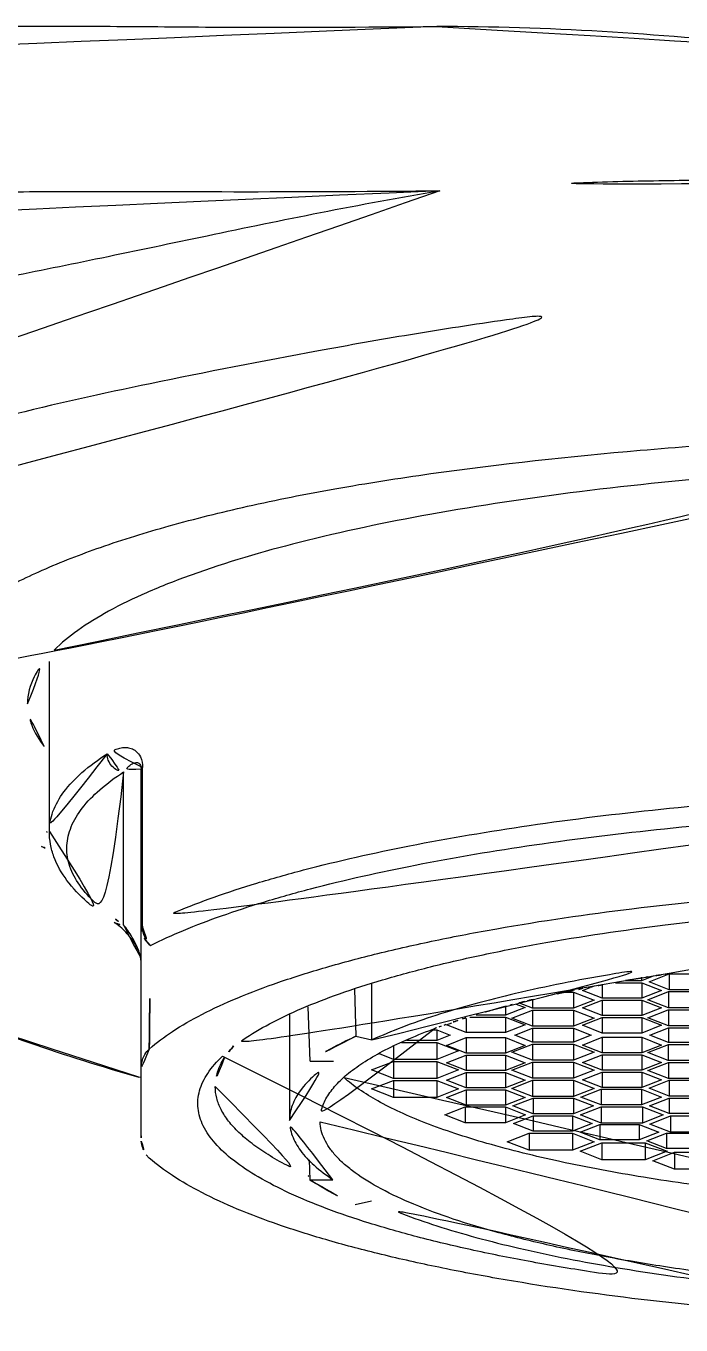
# Model space of a CAD drawing. Extents: x 16296660632 to 16296672714, y -37409619871 to -37409617455.
# Drawn here: x 16296672296.9 to 16296672304.4, y -37409617778.88 to -37409617764 of the extents above; entities that cross this region are included whole.
import ezdxf

# ---------------------------------------------------------------- set-up
doc = ezdxf.new("R2010")
doc.units = 0
doc.header["$LTSCALE"] = 10
doc.header["$MEASUREMENT"] = 0
doc.layers.get('0').update_dxf_attribs({"linetype": 'CONTINUOUS'})
doc.layers.add('02___PRT_ALL_AXES', color=7, linetype='CONTINUOUS')

msp = doc.modelspace()

# ---------------------------------------------------------------- linework, layer by layer
at = {"color": 7, "linetype": 'Continuous'}
for p, q in [((16296672298.237659, -37409617774.308678), (16296672298.237659, -37409617772.490433)), ((16296672298.019871, -37409617774.291199), (16296672298.019871, -37409617772.541618)), ((16296672298.21987, -37409617776.710197), (16296672298.21987, -37409617772.509102)), ((16296672298.237659, -37409617774.308678), (16296672298.238041, -37409617774.317223)), ((16296672304.08485, -37409617774.880898), (16296672303.95088, -37409617774.933327)), ((16296672304.037491, -37409617774.944633), (16296672304.268431, -37409617774.85424)), ((16296672304.268431, -37409617774.85424), (16296672304.73031, -37409617774.85424)), ((16296672304.26852, -37409617774.8545), (16296672304.268431, -37409617775.035004)), ((16296672300.663811, -37409617775.028954), (16296672300.67779, -37409617775.568207)), ((16296672300.864349, -37409617775.610458), (16296672300.864349, -37409617774.968422)), ((16296672303.275551, -37409617775.044022), (16296672303.36314, -37409617775.009743)), ((16296672303.50131, -37409617774.983856), (16296672303.50131, -37409617775.132378)), ((16296672303.651739, -37409617774.955673), (16296672303.952841, -37409617774.955673)), ((16296672303.95088, -37409617774.933327), (16296672303.770981, -37409617774.933327)), ((16296672303.950899, -37409617774.900146), (16296672303.95088, -37409617774.933327)), ((16296672303.952841, -37409617774.955673), (16296672303.952841, -37409617775.132378)), ((16296672303.952841, -37409617774.955673), (16296672304.1786, -37409617775.044022)), ((16296672304.268431, -37409617775.035004), (16296672304.037491, -37409617774.944633)), ((16296672302.70117, -37409617775.154022), (16296672302.70117, -37409617775.246223)), ((16296672303.08745, -37409617775.061401), (16296672303.17341, -37409617775.061401)), ((16296672303.17341, -37409617775.061401), (16296672303.17341, -37409617775.246223)), ((16296672303.17341, -37409617775.061401), (16296672303.409531, -37409617775.153809)), ((16296672303.409531, -37409617775.153809), (16296672303.17341, -37409617775.246223)), ((16296672303.50131, -37409617775.132378), (16296672303.275551, -37409617775.044022)), ((16296672303.275551, -37409617775.243317), (16296672303.50131, -37409617775.154968)), ((16296672303.952841, -37409617775.132378), (16296672303.50131, -37409617775.132378)), ((16296672303.50131, -37409617775.154968), (16296672303.952841, -37409617775.154968)), ((16296672303.50131, -37409617775.154968), (16296672303.50131, -37409617775.33168)), ((16296672304.1786, -37409617775.044022), (16296672303.952841, -37409617775.132378)), ((16296672303.952841, -37409617775.154968), (16296672303.952841, -37409617775.33168)), ((16296672303.952841, -37409617775.154968), (16296672304.1786, -37409617775.243317)), ((16296672304.023899, -37409617775.149757), (16296672304.260019, -37409617775.057343)), ((16296672304.260019, -37409617775.242157), (16296672304.023899, -37409617775.149757)), ((16296672304.260019, -37409617775.057343), (16296672304.73226, -37409617775.057343)), ((16296672304.260019, -37409617775.057343), (16296672304.260019, -37409617775.242157)), ((16296672304.73031, -37409617775.035004), (16296672304.268431, -37409617775.035004)), ((16296672299.91987, -37409617775.319733), (16296672299.91987, -37409617776.53273)), ((16296672300.158119, -37409617775.851799), (16296672300.135189, -37409617775.230614)), ((16296672302.39399, -37409617775.327629), (16296672302.05629, -37409617775.327629)), ((16296672302.39399, -37409617775.228119), (16296672302.39399, -37409617775.327629)), ((16296672302.619749, -37409617775.239273), (16296672302.39399, -37409617775.327629)), ((16296672302.465059, -37409617775.361221), (16296672302.70117, -37409617775.268806)), ((16296672302.516029, -37409617775.198677), (16296672302.619749, -37409617775.239273)), ((16296672302.70117, -37409617775.246223), (16296672302.555429, -37409617775.189178)), ((16296672303.17341, -37409617775.246223), (16296672302.70117, -37409617775.246223)), ((16296672302.70117, -37409617775.268806), (16296672303.17341, -37409617775.268806)), ((16296672302.70117, -37409617775.268806), (16296672302.70117, -37409617775.453629)), ((16296672303.17341, -37409617775.268806), (16296672303.17341, -37409617775.453629)), ((16296672303.17341, -37409617775.268806), (16296672303.409531, -37409617775.361221)), ((16296672303.50131, -37409617775.33168), (16296672303.275551, -37409617775.243317)), ((16296672303.952841, -37409617775.33168), (16296672303.50131, -37409617775.33168)), ((16296672304.1786, -37409617775.243317), (16296672303.952841, -37409617775.33168)), ((16296672304.02257, -37409617775.356644), (16296672304.25736, -37409617775.264763)), ((16296672304.25736, -37409617775.264763), (16296672304.729601, -37409617775.264763)), ((16296672304.73226, -37409617775.242157), (16296672304.260019, -37409617775.242157)), ((16296672304.260019, -37409617775.264763), (16296672304.260019, -37409617775.44957)), ((16296672301.716709, -37409617775.438583), (16296672301.78059, -37409617775.413567)), ((16296672301.942471, -37409617775.526932), (16296672301.716709, -37409617775.438583)), ((16296672301.942471, -37409617775.363113), (16296672301.942471, -37409617775.526932)), ((16296672301.98381, -37409617775.35022), (16296672302.39399, -37409617775.35022)), ((16296672302.39399, -37409617775.35022), (16296672302.39399, -37409617775.526932)), ((16296672302.39399, -37409617775.35022), (16296672302.619749, -37409617775.438583)), ((16296672302.619749, -37409617775.438583), (16296672302.39399, -37409617775.526932)), ((16296672302.70117, -37409617775.453629), (16296672302.465059, -37409617775.361221)), ((16296672302.49865, -37409617775.555481), (16296672302.70117, -37409617775.476219)), ((16296672303.17341, -37409617775.453629), (16296672302.70117, -37409617775.453629)), ((16296672302.70117, -37409617775.476219), (16296672303.17341, -37409617775.476219)), ((16296672302.70117, -37409617775.476219), (16296672302.70117, -37409617775.63475)), ((16296672303.409531, -37409617775.361221), (16296672303.17341, -37409617775.453629)), ((16296672303.17341, -37409617775.476219), (16296672303.17341, -37409617775.63475)), ((16296672303.17341, -37409617775.476219), (16296672303.37594, -37409617775.555481)), ((16296672303.275551, -37409617775.442627), (16296672303.50131, -37409617775.354279)), ((16296672303.50131, -37409617775.530983), (16296672303.275551, -37409617775.442627)), ((16296672303.50131, -37409617775.354279), (16296672303.952841, -37409617775.354279)), ((16296672303.50131, -37409617775.354279), (16296672303.50131, -37409617775.530983)), ((16296672303.952841, -37409617775.354279), (16296672303.952841, -37409617775.530983)), ((16296672303.952841, -37409617775.354279), (16296672304.1786, -37409617775.442627)), ((16296672304.1786, -37409617775.442627), (16296672303.952841, -37409617775.530983)), ((16296672304.260019, -37409617775.44957), (16296672304.02257, -37409617775.356644)), ((16296672304.047131, -37409617775.555481), (16296672304.260019, -37409617775.472168)), ((16296672304.73226, -37409617775.44957), (16296672304.260019, -37409617775.44957)), ((16296672304.260019, -37409617775.472168), (16296672304.73226, -37409617775.472168)), ((16296672304.260019, -37409617775.472168), (16296672304.260019, -37409617775.638802)), ((16296672300.67779, -37409617775.568207), (16296672300.864349, -37409617775.610458)), ((16296672301.606979, -37409617775.615837), (16296672301.259159, -37409617775.615837)), ((16296672301.55217, -37409617775.495117), (16296672301.606979, -37409617775.495117)), ((16296672301.606979, -37409617775.495117), (16296672301.606979, -37409617775.615837)), ((16296672301.606979, -37409617775.495117), (16296672301.761209, -37409617775.555481)), ((16296672301.761209, -37409617775.555481), (16296672301.606979, -37409617775.615837)), ((16296672301.716709, -37409617775.672394), (16296672301.942471, -37409617775.584038)), ((16296672302.39399, -37409617775.526932), (16296672301.942471, -37409617775.526932)), ((16296672301.942471, -37409617775.584038), (16296672302.39399, -37409617775.584038)), ((16296672301.942471, -37409617775.584038), (16296672301.942471, -37409617775.76075)), ((16296672302.39399, -37409617775.584038), (16296672302.39399, -37409617775.76075)), ((16296672302.39399, -37409617775.584038), (16296672302.619749, -37409617775.672394)), ((16296672302.70117, -37409617775.63475), (16296672302.49865, -37409617775.555481)), ((16296672303.37594, -37409617775.555481), (16296672303.17341, -37409617775.63475)), ((16296672303.275551, -37409617775.668343), (16296672303.50131, -37409617775.579987)), ((16296672303.952841, -37409617775.530983), (16296672303.50131, -37409617775.530983)), ((16296672303.50131, -37409617775.579987), (16296672303.952841, -37409617775.579987)), ((16296672303.50131, -37409617775.579987), (16296672303.50131, -37409617775.756691)), ((16296672303.952841, -37409617775.579987), (16296672303.952841, -37409617775.756691)), ((16296672303.952841, -37409617775.579987), (16296672304.1786, -37409617775.668343)), ((16296672304.260019, -37409617775.638802), (16296672304.047131, -37409617775.555481)), ((16296672301.109209, -37409617775.833252), (16296672300.94895, -37409617775.770531)), ((16296672301.109209, -37409617775.678864), (16296672301.109209, -37409617775.833252)), ((16296672301.204309, -37409617775.638443), (16296672301.606979, -37409617775.638443)), ((16296672301.606979, -37409617775.638443), (16296672301.606979, -37409617775.833252)), ((16296672301.606979, -37409617775.638443), (16296672301.85586, -37409617775.735847)), ((16296672301.85586, -37409617775.735847), (16296672301.606979, -37409617775.833252)), ((16296672301.942471, -37409617775.76075), (16296672301.716709, -37409617775.672394)), ((16296672302.39399, -37409617775.76075), (16296672301.942471, -37409617775.76075)), ((16296672302.619749, -37409617775.672394), (16296672302.39399, -37409617775.76075)), ((16296672302.465059, -37409617775.749748), (16296672302.70117, -37409617775.657341)), ((16296672302.70117, -37409617775.842163), (16296672302.465059, -37409617775.749748)), ((16296672303.17341, -37409617775.63475), (16296672302.70117, -37409617775.63475)), ((16296672302.70117, -37409617775.657341), (16296672303.17341, -37409617775.657341)), ((16296672302.70117, -37409617775.657341), (16296672302.70117, -37409617775.842163)), ((16296672303.17341, -37409617775.657341), (16296672303.17341, -37409617775.842163)), ((16296672303.17341, -37409617775.657341), (16296672303.409531, -37409617775.749748)), ((16296672303.409531, -37409617775.749748), (16296672303.17341, -37409617775.842163)), ((16296672303.50131, -37409617775.756691), (16296672303.275551, -37409617775.668343)), ((16296672303.952841, -37409617775.756691), (16296672303.50131, -37409617775.756691)), ((16296672304.1786, -37409617775.668343), (16296672303.952841, -37409617775.756691)), ((16296672304.02257, -37409617775.754333), (16296672304.260019, -37409617775.661392)), ((16296672304.25736, -37409617775.846207), (16296672304.02257, -37409617775.754333)), ((16296672304.25736, -37409617775.661392), (16296672304.25736, -37409617775.846207)), ((16296672304.73226, -37409617775.638802), (16296672304.260019, -37409617775.638802)), ((16296672304.260019, -37409617775.661392), (16296672304.73226, -37409617775.661392)), ((16296672299.174601, -37409617775.815063), (16296672299.173071, -37409617775.817459)), ((16296672300.158119, -37409617775.851799), (16296672300.42207, -37409617775.851799)), ((16296672300.860319, -37409617775.953247), (16296672301.109209, -37409617775.855843)), ((16296672301.606979, -37409617775.833252), (16296672301.109209, -37409617775.833252)), ((16296672301.109209, -37409617775.855843), (16296672301.606979, -37409617775.855843)), ((16296672301.109209, -37409617775.855843), (16296672301.109209, -37409617776.050652)), ((16296672301.606979, -37409617775.855843), (16296672301.606979, -37409617776.050652)), ((16296672301.606979, -37409617775.855843), (16296672301.85586, -37409617775.953247)), ((16296672301.716709, -37409617775.871696), (16296672301.942471, -37409617775.78334)), ((16296672301.942471, -37409617775.960052), (16296672301.716709, -37409617775.871696)), ((16296672301.942471, -37409617775.78334), (16296672302.39399, -37409617775.78334)), ((16296672301.942471, -37409617775.78334), (16296672301.942471, -37409617775.960052)), ((16296672302.39399, -37409617775.78334), (16296672302.39399, -37409617775.960052)), ((16296672302.39399, -37409617775.78334), (16296672302.619749, -37409617775.871696)), ((16296672302.619749, -37409617775.871696), (16296672302.39399, -37409617775.960052)), ((16296672302.465059, -37409617775.957161), (16296672302.70117, -37409617775.864754)), ((16296672303.17341, -37409617775.842163), (16296672302.70117, -37409617775.842163)), ((16296672302.70117, -37409617775.864754), (16296672303.17341, -37409617775.864754)), ((16296672302.70117, -37409617775.864754), (16296672302.70117, -37409617776.049568)), ((16296672303.17341, -37409617775.864754), (16296672303.17341, -37409617776.049568)), ((16296672303.17341, -37409617775.864754), (16296672303.409531, -37409617775.957161)), ((16296672303.275551, -37409617775.867653), (16296672303.50131, -37409617775.779289)), ((16296672303.50131, -37409617775.956001), (16296672303.275551, -37409617775.867653)), ((16296672303.50131, -37409617775.779289), (16296672303.952841, -37409617775.779289)), ((16296672303.50131, -37409617775.779289), (16296672303.50131, -37409617775.956001)), ((16296672303.952841, -37409617775.779289), (16296672303.952841, -37409617775.956001)), ((16296672303.952841, -37409617775.779289), (16296672304.1786, -37409617775.867653)), ((16296672304.1786, -37409617775.867653), (16296672303.952841, -37409617775.956001)), ((16296672304.023899, -37409617775.961212), (16296672304.260019, -37409617775.868797)), ((16296672304.729601, -37409617775.846207), (16296672304.25736, -37409617775.846207)), ((16296672304.260019, -37409617775.868797), (16296672304.73226, -37409617775.868797)), ((16296672304.260019, -37409617775.868797), (16296672304.260019, -37409617776.053627)), ((16296672298.21311, -37409617776.04097), (16296672298.192829, -37409617776.035294)), ((16296672301.109209, -37409617776.050652), (16296672300.860319, -37409617775.953247)), ((16296672300.860319, -37409617776.170647), (16296672301.109209, -37409617776.07325)), ((16296672301.606979, -37409617776.050652), (16296672301.109209, -37409617776.050652)), ((16296672301.109209, -37409617776.07325), (16296672301.606979, -37409617776.07325)), ((16296672301.109209, -37409617776.07325), (16296672301.109209, -37409617776.268059)), ((16296672301.85586, -37409617775.953247), (16296672301.606979, -37409617776.050652)), ((16296672301.606979, -37409617776.07325), (16296672301.606979, -37409617776.268059)), ((16296672301.606979, -37409617776.07325), (16296672301.85586, -37409617776.170647)), ((16296672301.716709, -37409617776.070999), (16296672301.942471, -37409617775.982651)), ((16296672301.942471, -37409617776.159363), (16296672301.716709, -37409617776.070999)), ((16296672302.39399, -37409617775.960052), (16296672301.942471, -37409617775.960052)), ((16296672301.942471, -37409617775.982651), (16296672302.39399, -37409617775.982651)), ((16296672301.942471, -37409617775.982651), (16296672301.942471, -37409617776.159363)), ((16296672302.39399, -37409617775.982651), (16296672302.39399, -37409617776.159363)), ((16296672302.39399, -37409617775.982651), (16296672302.619749, -37409617776.070999)), ((16296672302.619749, -37409617776.070999), (16296672302.39399, -37409617776.159363)), ((16296672302.70117, -37409617776.049568), (16296672302.465059, -37409617775.957161)), ((16296672302.465059, -37409617776.164574), (16296672302.70117, -37409617776.072166)), ((16296672303.17341, -37409617776.049568), (16296672302.70117, -37409617776.049568)), ((16296672302.70117, -37409617776.072166), (16296672303.17341, -37409617776.072166)), ((16296672302.70117, -37409617776.072166), (16296672302.70117, -37409617776.256981)), ((16296672303.409531, -37409617775.957161), (16296672303.17341, -37409617776.049568)), ((16296672303.17341, -37409617776.072166), (16296672303.17341, -37409617776.256981)), ((16296672303.17341, -37409617776.072166), (16296672303.409531, -37409617776.164574)), ((16296672303.275551, -37409617776.066948), (16296672303.50131, -37409617775.978592)), ((16296672303.50131, -37409617776.155296), (16296672303.275551, -37409617776.066948)), ((16296672303.952841, -37409617775.956001), (16296672303.50131, -37409617775.956001)), ((16296672303.50131, -37409617775.978592), (16296672303.952841, -37409617775.978592)), ((16296672303.50131, -37409617775.978592), (16296672303.50131, -37409617776.155296)), ((16296672303.952841, -37409617775.978592), (16296672303.952841, -37409617776.155296)), ((16296672303.952841, -37409617775.978592), (16296672304.1786, -37409617776.066948)), ((16296672304.1786, -37409617776.066948), (16296672303.952841, -37409617776.155296)), ((16296672304.260019, -37409617776.053627), (16296672304.023899, -37409617775.961212)), ((16296672304.037491, -37409617776.163193), (16296672304.268431, -37409617776.072807)), ((16296672304.73226, -37409617776.053627), (16296672304.260019, -37409617776.053627)), ((16296672304.268431, -37409617776.072807), (16296672304.73031, -37409617776.072807)), ((16296672304.26852, -37409617776.072807), (16296672304.268431, -37409617776.253578)), ((16296672301.109209, -37409617776.268059), (16296672300.860319, -37409617776.170647)), ((16296672301.85586, -37409617776.170647), (16296672301.606979, -37409617776.268059)), ((16296672301.716709, -37409617776.270309), (16296672301.942471, -37409617776.181953)), ((16296672302.39399, -37409617776.159363), (16296672301.942471, -37409617776.159363)), ((16296672301.942471, -37409617776.181953), (16296672302.39399, -37409617776.181953)), ((16296672301.942471, -37409617776.181953), (16296672301.942471, -37409617776.358658)), ((16296672302.39399, -37409617776.181953), (16296672302.39399, -37409617776.358658)), ((16296672302.39399, -37409617776.181953), (16296672302.619749, -37409617776.270309)), ((16296672302.70117, -37409617776.256981), (16296672302.465059, -37409617776.164574)), ((16296672303.409531, -37409617776.164574), (16296672303.17341, -37409617776.256981)), ((16296672303.25807, -37409617776.26487), (16296672303.48901, -37409617776.174492)), ((16296672303.48901, -37409617776.174492), (16296672303.95089, -37409617776.174492)), ((16296672303.4891, -37409617776.174492), (16296672303.48901, -37409617776.355263)), ((16296672303.952841, -37409617776.155296), (16296672303.50131, -37409617776.155296)), ((16296672303.950979, -37409617776.174492), (16296672303.95089, -37409617776.355263)), ((16296672303.95089, -37409617776.174492), (16296672304.181829, -37409617776.26487)), ((16296672304.268431, -37409617776.253578), (16296672304.037491, -37409617776.163193)), ((16296672301.606979, -37409617776.268059), (16296672301.109209, -37409617776.268059)), ((16296672301.942471, -37409617776.358658), (16296672301.716709, -37409617776.270309)), ((16296672302.39399, -37409617776.358658), (16296672301.942471, -37409617776.358658)), ((16296672302.619749, -37409617776.270309), (16296672302.39399, -37409617776.358658)), ((16296672302.47864, -37409617776.366547), (16296672302.709579, -37409617776.276169)), ((16296672302.709579, -37409617776.456932), (16296672302.47864, -37409617776.366547)), ((16296672303.17341, -37409617776.256981), (16296672302.70117, -37409617776.256981)), ((16296672302.709579, -37409617776.276169), (16296672303.171459, -37409617776.276169)), ((16296672302.709669, -37409617776.276169), (16296672302.709579, -37409617776.456932)), ((16296672303.171551, -37409617776.276169), (16296672303.171459, -37409617776.456932)), ((16296672303.171459, -37409617776.276169), (16296672303.402399, -37409617776.366547)), ((16296672303.402399, -37409617776.366547), (16296672303.171459, -37409617776.456932)), ((16296672303.48901, -37409617776.355263), (16296672303.25807, -37409617776.26487)), ((16296672303.95089, -37409617776.355263), (16296672303.48901, -37409617776.355263)), ((16296672304.181829, -37409617776.26487), (16296672303.95089, -37409617776.355263)), ((16296672304.042669, -37409617776.364014), (16296672304.268431, -37409617776.275673)), ((16296672304.268431, -37409617776.45237), (16296672304.042669, -37409617776.364014)), ((16296672304.73031, -37409617776.253578), (16296672304.268431, -37409617776.253578)), ((16296672304.268431, -37409617776.275673), (16296672304.71995, -37409617776.275673)), ((16296672304.26852, -37409617776.275673), (16296672304.268431, -37409617776.45237)), ((16296672301.699221, -37409617776.468231), (16296672301.930161, -37409617776.377853)), ((16296672301.930161, -37409617776.558609), (16296672301.699221, -37409617776.468231)), ((16296672301.930161, -37409617776.377853), (16296672302.39204, -37409617776.377853)), ((16296672301.93025, -37409617776.377853), (16296672301.930161, -37409617776.558609)), ((16296672302.39213, -37409617776.377853), (16296672302.39204, -37409617776.558609)), ((16296672302.39204, -37409617776.377853), (16296672302.62298, -37409617776.468231)), ((16296672302.62298, -37409617776.468231), (16296672302.39204, -37409617776.558609)), ((16296672302.48382, -37409617776.567383), (16296672302.709579, -37409617776.479019)), ((16296672303.171459, -37409617776.456932), (16296672302.709579, -37409617776.456932)), ((16296672302.709579, -37409617776.479019), (16296672303.16111, -37409617776.479019)), ((16296672302.709669, -37409617776.479019), (16296672302.709579, -37409617776.655731)), ((16296672303.16119, -37409617776.479019), (16296672303.16111, -37409617776.655731)), ((16296672303.16111, -37409617776.479019), (16296672303.386869, -37409617776.567383)), ((16296672303.25289, -37409617776.469749), (16296672303.48901, -37409617776.377342)), ((16296672303.48901, -37409617776.562157), (16296672303.25289, -37409617776.469749)), ((16296672303.48901, -37409617776.377342), (16296672303.961241, -37409617776.377342)), ((16296672303.4891, -37409617776.377342), (16296672303.48901, -37409617776.562157)), ((16296672303.96134, -37409617776.377342), (16296672303.961241, -37409617776.562157)), ((16296672303.961241, -37409617776.377342), (16296672304.197359, -37409617776.469749)), ((16296672304.197359, -37409617776.469749), (16296672303.961241, -37409617776.562157)), ((16296672304.04785, -37409617776.573463), (16296672304.28397, -37409617776.481049)), ((16296672304.71995, -37409617776.45237), (16296672304.268431, -37409617776.45237)), ((16296672304.28397, -37409617776.481049), (16296672304.756201, -37409617776.481049)), ((16296672304.28406, -37409617776.481049), (16296672304.28397, -37409617776.665863)), ((16296672302.39204, -37409617776.558609), (16296672301.930161, -37409617776.558609)), ((16296672302.709579, -37409617776.655731), (16296672302.48382, -37409617776.567383)), ((16296672303.16111, -37409617776.655731), (16296672302.709579, -37409617776.655731)), ((16296672303.386869, -37409617776.567383), (16296672303.16111, -37409617776.655731)), ((16296672303.247709, -37409617776.66703), (16296672303.473471, -37409617776.578667)), ((16296672303.473471, -37409617776.755379), (16296672303.247709, -37409617776.66703)), ((16296672303.473471, -37409617776.578667), (16296672303.92499, -37409617776.578667)), ((16296672303.47356, -37409617776.578667), (16296672303.473471, -37409617776.755379)), ((16296672303.961241, -37409617776.562157), (16296672303.48901, -37409617776.562157)), ((16296672303.925079, -37409617776.578667), (16296672303.92499, -37409617776.755379)), ((16296672303.92499, -37409617776.578667), (16296672304.150749, -37409617776.66703)), ((16296672304.150749, -37409617776.66703), (16296672303.92499, -37409617776.755379)), ((16296672304.28397, -37409617776.665863), (16296672304.04785, -37409617776.573463)), ((16296672304.756201, -37409617776.665863), (16296672304.28397, -37409617776.665863)), ((16296672302.41445, -37409617776.775726), (16296672302.66333, -37409617776.678322)), ((16296672302.66333, -37409617776.873131), (16296672302.41445, -37409617776.775726)), ((16296672302.66333, -37409617776.678322), (16296672303.16111, -37409617776.678322)), ((16296672302.663429, -37409617776.678322), (16296672302.66333, -37409617776.873131)), ((16296672303.1612, -37409617776.678322), (16296672303.16111, -37409617776.873131)), ((16296672303.16111, -37409617776.678322), (16296672303.40999, -37409617776.775726)), ((16296672303.40999, -37409617776.775726), (16296672303.16111, -37409617776.873131)), ((16296672303.247709, -37409617776.88443), (16296672303.496599, -37409617776.787033)), ((16296672303.92499, -37409617776.755379), (16296672303.473471, -37409617776.755379)), ((16296672303.496599, -37409617776.787033), (16296672303.99437, -37409617776.787033)), ((16296672303.496691, -37409617776.787033), (16296672303.496599, -37409617776.981827)), ((16296672303.994459, -37409617776.787033), (16296672303.99437, -37409617776.981827)), ((16296672303.99437, -37409617776.787033), (16296672304.243259, -37409617776.88443)), ((16296672304.011589, -37409617776.766678), (16296672304.23736, -37409617776.678322)), ((16296672304.23736, -37409617776.855026), (16296672304.011589, -37409617776.766678)), ((16296672304.23736, -37409617776.678322), (16296672304.688881, -37409617776.678322)), ((16296672304.23744, -37409617776.678322), (16296672304.23736, -37409617776.855026)), ((16296672298.27927, -37409617776.9244), (16296672298.31426, -37409617776.962669)), ((16296672303.16111, -37409617776.873131), (16296672302.66333, -37409617776.873131)), ((16296672303.496599, -37409617776.981827), (16296672303.247709, -37409617776.88443)), ((16296672304.243259, -37409617776.88443), (16296672303.99437, -37409617776.981827)), ((16296672304.080971, -37409617776.993134), (16296672304.329861, -37409617776.895729)), ((16296672304.688881, -37409617776.855026), (16296672304.23736, -37409617776.855026)), ((16296672304.329861, -37409617776.895729), (16296672304.827629, -37409617776.895729)), ((16296672304.32995, -37409617776.895729), (16296672304.329861, -37409617777.090538)), ((16296672300.145411, -37409617776.982178), (16296672300.153839, -37409617777.210762)), ((16296672303.99437, -37409617776.981827), (16296672303.496599, -37409617776.981827)), ((16296672304.329861, -37409617777.090538), (16296672304.080971, -37409617776.993134)), ((16296672304.827629, -37409617777.090538), (16296672304.329861, -37409617777.090538)), ((16296672300.153839, -37409617777.210762), (16296672300.417669, -37409617777.210762)), ((16296672300.67174, -37409617777.494522), (16296672300.858379, -37409617777.452248))]:
    msp.add_line(p, q, dxfattribs=at)
for points in [[(16296672297.93018, -37409617774.277184), (16296672297.91272, -37409617774.265297), (16296672297.910419, -37409617774.263786)], [(16296672297.99818, -37409617774.330803), (16296672297.98152, -37409617774.316544), (16296672297.964621, -37409617774.302834), (16296672297.947491, -37409617774.289711), (16296672297.93018, -37409617774.277184)], [(16296672298.21986, -37409617774.713333), (16296672298.21833, -37409617774.68837), (16296672298.213091, -37409617774.658028), (16296672298.205339, -37409617774.629158), (16296672298.195841, -37409617774.601837), (16296672298.18512, -37409617774.576088), (16296672298.17347, -37409617774.551727), (16296672298.16111, -37409617774.528671), (16296672298.14818, -37409617774.506767), (16296672298.13479, -37409617774.485893), (16296672298.12096, -37409617774.465889), (16296672298.10672, -37409617774.446693), (16296672298.09214, -37409617774.428238), (16296672298.07724, -37409617774.410492), (16296672298.062031, -37409617774.393387), (16296672298.046499, -37409617774.3769), (16296672298.03068, -37409617774.360977), (16296672298.01457, -37409617774.345619), (16296672297.99818, -37409617774.330803)]]:
    msp.add_lwpolyline(points, dxfattribs=at)
for centre, radius, start, end in [((16296672300.33383, -37409617765.635109), 8.237106, 247.1532629, 247.3439877), ((16296672301.605761, -37409617760.323189), 13.834303, 250.9075645, 251.3667902), ((16296672299.58147, -37409617771.899223), 2.8566, 234.5878371, 236.8613045), ((16296672298.44405, -37409617774.327583), 0.224181, 179.9418614, 185.7087663), ((16296672298.447081, -37409617774.326698), 0.227286, 185.8541961, 197.8491053), ((16296672302.331209, -37409617772.320641), 5.32, 245.6208749, 245.8183761)]:
    msp.add_arc(centre, radius, start, end, dxfattribs=at)
for points, knots in [([(16296672301.60606, -37409617764.004143), (16296672300.774691, -37409617764.009987), (16296672299.52788, -37409617764.01667), (16296672297.86977, -37409617764.000023), (16296672296.64101, -37409617763.996727), (16296672295.440201, -37409617764.002693), (16296672293.937981, -37409617764.019287), (16296672292.521311, -37409617764.054291), (16296672291.2082, -37409617764.109444), (16296672290.358879, -37409617764.156647), (16296672289.616051, -37409617764.211067), (16296672288.98868, -37409617764.272743), (16296672288.484381, -37409617764.341583), (16296672288.144131, -37409617764.408249), (16296672287.939489, -37409617764.469452), (16296672287.834511, -37409617764.512787), (16296672287.7619, -37409617764.556793), (16296672287.72998, -37409617764.59462), (16296672287.72344, -37409617764.613037)], [0, 0, 0, 0, 0.178688423, 0.267966521, 0.3563864, 0.442780958, 0.526055752, 0.679273086, 0.747328915, 0.808521073, 0.862088314, 0.907404711, 0.943978315, 0.971476199, 0.981791214, 0.989854328, 0.995799559, 1, 1, 1, 1]), ([(16296672301.606131, -37409617764.004143), (16296672302.237511, -37409617764.003647), (16296672303.500719, -37409617764.044746), (16296672305.07366, -37409617764.181442), (16296672306.33127, -37409617764.297211), (16296672307.59115, -37409617764.389008), (16296672308.53845, -37409617764.41423), (16296672309.169861, -37409617764.427254)], [0, 0, 0, 0, 0.249964917, 0.499966022, 0.62498087, 0.749971034, 1, 1, 1, 1]), ([(16296672309.16987, -37409617765.773064), (16296672308.537661, -37409617765.763023), (16296672307.5898, -37409617765.759956), (16296672306.32732, -37409617765.760696), (16296672305.38344, -37409617765.758667), (16296672304.442459, -37409617765.762039), (16296672303.19532, -37409617765.785454), (16296672302.26231, -37409617765.833504), (16296672301.64336, -37409617765.884689)], [0, 0, 0, 0, 0.25192162, 0.377639058, 0.503017663, 0.627995866, 0.752546432, 1, 1, 1, 1]), ([(16296672301.64336, -37409617765.884827), (16296672300.903061, -37409617765.891251), (16296672299.425449, -37409617765.899887), (16296672297.58798, -37409617765.888817), (16296672296.14299, -37409617765.901497), (16296672294.79199, -37409617765.920372), (16296672293.513269, -37409617765.955856), (16296672292.322821, -37409617766.011238), (16296672291.545679, -37409617766.05793), (16296672290.85969, -37409617766.110909), (16296672290.273041, -37409617766.170464), (16296672289.7918, -37409617766.235588), (16296672289.41997, -37409617766.307083), (16296672289.17906, -37409617766.373108), (16296672289.044149, -37409617766.430077), (16296672288.99605, -37409617766.460426), (16296672288.97925, -37409617766.477058)], [0, 0, 0, 0, 0.174640362, 0.348563248, 0.433450037, 0.515516519, 0.667292155, 0.735182227, 0.796636578, 0.850943642, 0.897470203, 0.935731518, 0.965438766, 0.986798699, 0.994423268, 1, 1, 1, 1]), ([(16296672301.64336, -37409617765.884689), (16296672301.1856, -37409617765.960831), (16296672300.294741, -37409617766.125267), (16296672299.00548, -37409617766.39212), (16296672297.802771, -37409617766.646881), (16296672296.69512, -37409617766.870491), (16296672295.692789, -37409617767.073509), (16296672294.80467, -37409617767.265503), (16296672294.03894, -37409617767.445053), (16296672293.402781, -37409617767.61158), (16296672292.904011, -37409617767.767059), (16296672292.58029, -37409617767.897392), (16296672292.396469, -37409617767.994431), (16296672292.310591, -37409617768.055328), (16296672292.25635, -37409617768.111687), (16296672292.22197, -37409617768.164131), (16296672292.20783, -37409617768.224052), (16296672292.228451, -37409617768.295967), (16296672292.28681, -37409617768.374184), (16296672292.37615, -37409617768.46611), (16296672292.49826, -37409617768.57061), (16296672292.6516, -37409617768.688103), (16296672292.83708, -37409617768.81781), (16296672292.97282, -37409617768.906311), (16296672293.045959, -37409617768.952744)], [0, 0, 0, 0, 0.127380291, 0.248629549, 0.36140108, 0.464847134, 0.558813123, 0.642124799, 0.7142582, 0.774695901, 0.822596071, 0.857603121, 0.870285472, 0.879587979, 0.886355626, 0.891654088, 0.896643873, 0.902720802, 0.911463891, 0.923202184, 0.937890585, 0.955525186, 0.976220209, 1, 1, 1, 1]), ([(16296672293.517559, -37409617769.894363), (16296672293.54604, -37409617769.758537), (16296672293.742661, -37409617769.571426), (16296672294.05455, -37409617769.374931), (16296672294.41065, -37409617769.19191), (16296672294.85467, -37409617769.009811), (16296672295.38759, -37409617768.826012), (16296672296.00596, -37409617768.640991), (16296672296.99128, -37409617768.381348), (16296672298.41535, -37409617768.068733), (16296672299.958059, -37409617767.768951), (16296672301.318451, -37409617767.527397), (16296672302.805, -37409617767.296921), (16296672303.94618, -37409617767.165947), (16296672304.719851, -37409617767.096199)], [0, 0, 0, 0, 0.035574612, 0.062428568, 0.096397358, 0.137430944, 0.185564891, 0.240778431, 0.302875694, 0.44671262, 0.614410915, 0.705720255, 0.800871613, 1, 1, 1, 1]), ([(16296672309.16987, -37409617768.638069), (16296672308.282459, -37409617768.638077), (16296672306.535391, -37409617768.673607), (16296672303.9888, -37409617768.834152), (16296672301.9657, -37409617769.052544), (16296672300.46826, -37409617769.285767), (16296672299.468321, -37409617769.483948), (16296672298.57214, -37409617769.706673), (16296672297.786301, -37409617769.949112), (16296672297.206409, -37409617770.17289), (16296672296.80294, -37409617770.36158), (16296672296.46884, -37409617770.539558), (16296672296.119459, -37409617770.765503), (16296672295.79487, -37409617771.060066), (16296672295.58482, -37409617771.36673), (16296672295.52051, -37409617771.586647), (16296672295.510139, -37409617771.690788)], [0, 0, 0, 0, 0.183740109, 0.361679107, 0.528187963, 0.6048429, 0.675402302, 0.739183747, 0.795958305, 0.845579715, 0.867730891, 0.888143052, 0.923937798, 0.953609517, 0.978331345, 1, 1, 1, 1]), ([(16296672297.224569, -37409617771.145699), (16296672297.307711, -37409617771.062828), (16296672297.50779, -37409617770.90081), (16296672297.864651, -37409617770.683838), (16296672298.300131, -37409617770.474098), (16296672299.022169, -37409617770.190872), (16296672300.103741, -37409617769.876053), (16296672301.591049, -37409617769.564484), (16296672303.291019, -37409617769.311798), (16296672305.837139, -37409617769.057777), (16296672307.81926, -37409617768.986038), (16296672309.16987, -37409617768.986038)], [0, 0, 0, 0, 0.028634939, 0.062460944, 0.101702713, 0.146391246, 0.251527374, 0.37598288, 0.51685513, 0.670542776, 1, 1, 1, 1]), ([(16296672296.91996, -37409617771.760498), (16296672296.91997, -37409617771.654289), (16296672296.984249, -37409617771.419739), (16296672297.134541, -37409617771.235443), (16296672297.224569, -37409617771.145699)], [0, 0, 0, 0, 0.455198982, 1, 1, 1, 1]), ([(16296672297.11059, -37409617772.248169), (16296672297.052429, -37409617772.1744), (16296672296.957069, -37409617772.021797), (16296672296.919941, -37409617771.843628), (16296672296.91996, -37409617771.760498)], [0, 0, 0, 0, 0.530527331, 1, 1, 1, 1]), ([(16296672297.830879, -37409617772.331993), (16296672297.730379, -37409617772.397713), (16296672297.551531, -37409617772.529297), (16296672297.336729, -37409617772.750923), (16296672297.221239, -37409617772.949127), (16296672297.17709, -37409617773.106506), (16296672297.169889, -37409617773.183693), (16296672297.169889, -37409617773.221603)], [0, 0, 0, 0, 0.312826976, 0.576184838, 0.799380697, 0.901234805, 1, 1, 1, 1]), ([(16296672297.830879, -37409617772.331993), (16296672297.830879, -37409617772.357674), (16296672297.840969, -37409617772.40979), (16296672297.88257, -37409617772.477028), (16296672297.944599, -37409617772.525124), (16296672297.99489, -37409617772.539658), (16296672298.019871, -37409617772.541618)], [0, 0, 0, 0, 0.25050133, 0.504253773, 0.755549845, 1, 1, 1, 1]), ([(16296672298.237659, -37409617772.490433), (16296672298.23761, -37409617772.44857), (16296672298.22607, -37409617772.377296), (16296672298.16992, -37409617772.30249), (16296672298.108761, -37409617772.269188), (16296672298.04924, -37409617772.258873), (16296672297.9916, -37409617772.263031), (16296672297.91647, -37409617772.282944), (16296672297.86389, -37409617772.310402), (16296672297.830879, -37409617772.331993)], [0, 0, 0, 0, 0.22344198, 0.369207683, 0.483234254, 0.586688693, 0.687662455, 0.789446093, 1, 1, 1, 1]), ([(16296672298.21987, -37409617772.509102), (16296672298.21986, -37409617772.493607), (16296672298.21743, -37409617772.469727), (16296672298.20211, -37409617772.444618), (16296672298.186899, -37409617772.434563), (16296672298.16786, -37409617772.43026), (16296672298.143961, -37409617772.434288), (16296672298.10729, -37409617772.451843), (16296672298.064251, -37409617772.487762), (16296672298.034491, -37409617772.522491), (16296672298.019871, -37409617772.541618)], [0, 0, 0, 0, 0.158490413, 0.237124112, 0.292194949, 0.34013165, 0.433593318, 0.533119599, 0.75376024, 1, 1, 1, 1]), ([(16296672298.237659, -37409617772.490433), (16296672298.235001, -37409617772.49176), (16296672298.2276, -37409617772.495827), (16296672298.21987, -37409617772.503304), (16296672298.21987, -37409617772.509102)], [0, 0, 0, 0, 0.33893773, 1, 1, 1, 1]), ([(16296672298.019871, -37409617772.541618), (16296672297.924471, -37409617772.603996), (16296672297.754009, -37409617772.728951), (16296672297.54711, -37409617772.938301), (16296672297.432011, -37409617773.124878), (16296672297.383511, -37409617773.273567), (16296672297.36762, -37409617773.382248), (16296672297.371269, -37409617773.491058), (16296672297.40284, -37409617773.639381), (16296672297.496969, -37409617773.827316), (16296672297.68137, -37409617774.038757), (16296672297.83794, -37409617774.164581), (16296672297.92621, -37409617774.227371)], [0, 0, 0, 0, 0.158917824, 0.293609663, 0.408256829, 0.460445457, 0.510747964, 0.56058925, 0.611433189, 0.721170445, 0.848974579, 1, 1, 1, 1]), ([(16296672309.16987, -37409617772.720284), (16296672308.598869, -37409617772.720284), (16296672307.467911, -37409617772.738472), (16296672305.800739, -37409617772.820038), (16296672304.20232, -37409617772.954033), (16296672302.70516, -37409617773.137543), (16296672301.339701, -37409617773.366653), (16296672300.300159, -37409617773.598763), (16296672299.55732, -37409617773.807388), (16296672299.06938, -37409617773.966438), (16296672298.63295, -37409617774.13282), (16296672298.363199, -37409617774.254608), (16296672298.238041, -37409617774.317223)], [0, 0, 0, 0, 0.154077863, 0.305153986, 0.450325831, 0.586811332, 0.712054987, 0.82379998, 0.874020568, 0.920211166, 0.962235366, 1, 1, 1, 1]), ([(16296672298.326941, -37409617774.527634), (16296672298.45146, -37409617774.46563), (16296672298.719721, -37409617774.345047), (16296672299.153521, -37409617774.180267), (16296672299.638241, -37409617774.022781), (16296672300.375669, -37409617773.816269), (16296672301.407101, -37409617773.586533), (16296672302.761419, -37409617773.359756), (16296672304.24588, -37409617773.178139), (16296672305.830379, -37409617773.045532), (16296672307.482809, -37409617772.964813), (16296672309.169559, -37409617772.937714), (16296672310.85631, -37409617772.964798), (16296672312.50876, -37409617773.045486), (16296672314.09329, -37409617773.178078), (16296672315.577801, -37409617773.359688), (16296672316.932171, -37409617773.586441), (16296672317.96365, -37409617773.816162), (16296672318.70112, -37409617774.022667), (16296672319.185881, -37409617774.180153), (16296672319.61972, -37409617774.344917), (16296672319.88801, -37409617774.4655), (16296672320.012529, -37409617774.527496)], [0, 0, 0, 0, 0.018922431, 0.03997464, 0.063101238, 0.088232496, 0.144129365, 0.206750789, 0.274972578, 0.34752039, 0.423011625, 0.4999924, 0.576973451, 0.652465501, 0.725014648, 0.793238264, 0.855861947, 0.911761484, 0.936894087, 0.960022225, 0.981076298, 1, 1, 1, 1]), ([(16296672297.16987, -37409617773.221603), (16296672297.16987, -37409617773.271202), (16296672297.179029, -37409617773.370453), (16296672297.233549, -37409617773.565643), (16296672297.36776, -37409617773.79966), (16296672297.60775, -37409617774.049683), (16296672297.80312, -37409617774.193626), (16296672297.910419, -37409617774.263786)], [0, 0, 0, 0, 0.111831431, 0.223254293, 0.454942634, 0.710920393, 1, 1, 1, 1]), ([(16296672298.31426, -37409617775.714233), (16296672298.39686, -37409617775.640533), (16296672298.59094, -37409617775.496834), (16296672298.93026, -37409617775.30368), (16296672299.338421, -37409617775.117371), (16296672299.81288, -37409617774.939148), (16296672300.350731, -37409617774.770126), (16296672300.948441, -37409617774.611572), (16296672301.602051, -37409617774.464531), (16296672302.569799, -37409617774.280037), (16296672303.885269, -37409617774.08905), (16296672305.565069, -37409617773.924713), (16296672307.34268, -37409617773.824181), (16296672309.16987, -37409617773.790337), (16296672310.997061, -37409617773.824181), (16296672312.77467, -37409617773.924713), (16296672314.45447, -37409617774.08905), (16296672315.769939, -37409617774.280037), (16296672316.73769, -37409617774.464539), (16296672317.3913, -37409617774.611572), (16296672317.98901, -37409617774.770126), (16296672318.526859, -37409617774.939148), (16296672319.00131, -37409617775.117378), (16296672319.409479, -37409617775.30368), (16296672319.748791, -37409617775.496834), (16296672319.942881, -37409617775.640533), (16296672320.02548, -37409617775.714233)], [0, 0, 0, 0, 0.01488437, 0.032335047, 0.052424855, 0.075150186, 0.100444968, 0.128201424, 0.158278709, 0.190509758, 0.260654328, 0.336925986, 0.417396357, 0.500000126, 0.58260389, 0.663074247, 0.739345882, 0.809490423, 0.841721455, 0.87179872, 0.899555156, 0.924849915, 0.947575225, 0.967665013, 0.985115653, 1, 1, 1, 1]), ([(16296672298.192829, -37409617776.035294), (16296672297.770069, -37409617775.91671), (16296672296.9716, -37409617775.663483), (16296672295.85787, -37409617775.250648), (16296672295.018999, -37409617774.91449), (16296672294.419991, -37409617774.671944), (16296672294.029329, -37409617774.515587), (16296672293.680321, -37409617774.380249), (16296672293.37458, -37409617774.2686), (16296672293.11364, -37409617774.18261), (16296672292.898689, -37409617774.124329), (16296672292.747931, -37409617774.097076), (16296672292.650881, -37409617774.093941), (16296672292.58511, -37409617774.100456), (16296672292.528271, -37409617774.124138), (16296672292.50313, -37409617774.171249), (16296672292.50094, -37409617774.196663), (16296672292.501381, -37409617774.209846)], [0, 0, 0, 0, 0.216160508, 0.412092668, 0.584655168, 0.661053146, 0.730251218, 0.791810458, 0.845332357, 0.890481593, 0.92702501, 0.954912406, 0.965718278, 0.974586831, 0.987703192, 0.993507884, 1, 1, 1, 1]), ([(16296672309.16987, -37409617774.005562), (16296672308.59903, -37409617774.005562), (16296672307.4723, -37409617774.026649), (16296672305.82177, -37409617774.120979), (16296672304.263981, -37409617774.275139), (16296672303.04579, -37409617774.454277), (16296672302.151461, -37409617774.627296), (16296672301.54908, -37409617774.765038), (16296672300.999599, -37409617774.913498), (16296672300.506729, -37409617775.071617), (16296672300.073771, -37409617775.238274), (16296672299.703381, -37409617775.412354), (16296672299.397881, -37409617775.592667), (16296672299.22497, -37409617775.727058), (16296672299.15229, -37409617775.795898)], [0, 0, 0, 0, 0.166176944, 0.327967094, 0.481143848, 0.621743868, 0.686217833, 0.74627874, 0.801587465, 0.851864217, 0.896893515, 0.936556756, 0.970858843, 1, 1, 1, 1]), ([(16296672297.910419, -37409617774.263786), (16296672297.92626, -37409617774.274147), (16296672297.961969, -37409617774.28968), (16296672298.000731, -37409617774.292702), (16296672298.019871, -37409617774.291199)], [0, 0, 0, 0, 0.496442589, 1, 1, 1, 1]), ([(16296672298.019871, -37409617774.291199), (16296672298.03627, -37409617774.312637), (16296672298.070641, -37409617774.359909), (16296672298.123211, -37409617774.441368), (16296672298.16795, -37409617774.524818), (16296672298.197531, -37409617774.597954), (16296672298.21435, -37409617774.656464), (16296672298.21986, -37409617774.69268), (16296672298.21987, -37409617774.713318)], [0, 0, 0, 0, 0.17113214, 0.370294297, 0.614156259, 0.770189786, 0.869179453, 1, 1, 1, 1]), ([(16296672298.21987, -37409617774.327347), (16296672298.21987, -37409617774.325706), (16296672298.221109, -37409617774.320969), (16296672298.22753, -37409617774.31427), (16296672298.23387, -37409617774.310577), (16296672298.237659, -37409617774.308678)], [0, 0, 0, 0, 0.183517825, 0.526215828, 1, 1, 1, 1]), ([(16296672298.22098, -37409617774.349876), (16296672298.22106, -37409617774.348061), (16296672298.22204, -37409617774.340279), (16296672298.225559, -37409617774.332977), (16296672298.22893, -37409617774.328033)], [0, 0, 0, 0, 0.233462151, 1, 1, 1, 1]), ([(16296672298.22893, -37409617774.328033), (16296672298.229561, -37409617774.32711), (16296672298.232321, -37409617774.323288), (16296672298.235491, -37409617774.319763), (16296672298.238041, -37409617774.317223)], [0, 0, 0, 0, 0.237400884, 1, 1, 1, 1]), ([(16296672298.238041, -37409617774.317223), (16296672298.239201, -37409617774.355453), (16296672298.2568, -37409617774.432854), (16296672298.300079, -37409617774.499107), (16296672298.326771, -37409617774.527718)], [0, 0, 0, 0, 0.494232009, 1, 1, 1, 1]), ([(16296672298.326771, -37409617774.527718), (16296672298.30438, -37409617774.510696), (16296672298.264851, -37409617774.471443), (16296672298.238911, -37409617774.421837), (16296672298.23073, -37409617774.396362)], [0, 0, 0, 0, 0.512536514, 1, 1, 1, 1]), ([(16296672300.864349, -37409617775.610458), (16296672300.97636, -37409617775.558723), (16296672301.21763, -37409617775.458511), (16296672301.60721, -37409617775.322739), (16296672302.042271, -37409617775.194092), (16296672302.70285, -37409617775.02729), (16296672303.62291, -37409617774.845871), (16296672304.388029, -37409617774.736328), (16296672304.792391, -37409617774.687134)], [0, 0, 0, 0, 0.091431296, 0.193415745, 0.305582937, 0.42749458, 0.698161528, 1, 1, 1, 1]), ([(16296672298.31426, -37409617775.714233), (16296672298.31513, -37409617775.624863), (16296672298.31912, -37409617775.229317), (16296672298.323629, -37409617774.833794), (16296672298.326941, -37409617774.527634)], [0, 0, 0, 0, 0.225949202, 1, 1, 1, 1]), ([(16296672300.67779, -37409617775.568207), (16296672300.58214, -37409617775.611412), (16296672300.40457, -37409617775.698334), (16296672300.23469, -37409617775.799812), (16296672300.158119, -37409617775.851799)], [0, 0, 0, 0, 0.531400166, 1, 1, 1, 1]), ([(16296672298.31426, -37409617775.714233), (16296672298.29421, -37409617775.732109), (16296672298.26211, -37409617775.771477), (16296672298.23431, -37409617775.837883), (16296672298.221861, -37409617775.902687), (16296672298.21987, -37409617775.945511), (16296672298.21987, -37409617775.966698)], [0, 0, 0, 0, 0.290302735, 0.537964118, 0.771003269, 1, 1, 1, 1]), ([(16296672299.280359, -37409617775.679062), (16296672299.270201, -37409617775.690163), (16296672299.23218, -37409617775.733253), (16296672299.197491, -37409617775.779343), (16296672299.174601, -37409617775.815063)], [0, 0, 0, 0, 0.261777377, 1, 1, 1, 1]), ([(16296672299.15229, -37409617775.795898), (16296672299.089411, -37409617775.855469), (16296672298.98163, -37409617775.975838), (16296672298.894131, -37409617776.153236), (16296672298.86858, -37409617776.292824), (16296672298.86965, -37409617776.395126), (16296672298.89048, -37409617776.497139), (16296672298.946251, -37409617776.637283), (16296672299.07102, -37409617776.811852), (16296672299.287781, -37409617777.006241), (16296672299.57547, -37409617777.194847), (16296672299.93272, -37409617777.376968), (16296672300.35754, -37409617777.551666), (16296672300.84716, -37409617777.71769), (16296672301.39817, -37409617777.873787), (16296672302.00662, -37409617778.018753), (16296672302.66807, -37409617778.151497), (16296672303.639561, -37409617778.315041), (16296672304.39385, -37409617778.40937), (16296672304.9105, -37409617778.462517)], [0, 0, 0, 0, 0.035622622, 0.065870968, 0.079863896, 0.093647206, 0.107690457, 0.122435498, 0.155397702, 0.194755155, 0.241622723, 0.296480542, 0.359440851, 0.430375648, 0.508993513, 0.594887366, 0.687548946, 0.786398394, 1, 1, 1, 1]), ([(16296672299.173071, -37409617775.817459), (16296672299.140841, -37409617775.868118), (16296672299.089041, -37409617775.972656), (16296672299.06987, -37409617776.088463), (16296672299.06987, -37409617776.143646)], [0, 0, 0, 0, 0.521104758, 1, 1, 1, 1]), ([(16296672299.91988, -37409617776.532738), (16296672299.91988, -37409617776.503723), (16296672299.92535, -37409617776.444679), (16296672299.95886, -37409617776.324318), (16296672300.04652, -37409617776.172668), (16296672300.209709, -37409617776.002983), (16296672300.345671, -37409617775.902153), (16296672300.42207, -37409617775.851799)], [0, 0, 0, 0, 0.099015671, 0.201084078, 0.424497523, 0.687700829, 1, 1, 1, 1]), ([(16296672299.06987, -37409617776.143646), (16296672299.06987, -37409617776.188164), (16296672299.08202, -37409617776.280167), (16296672299.13529, -37409617776.414818), (16296672299.22246, -37409617776.547142), (16296672299.342541, -37409617776.677101), (16296672299.49502, -37409617776.804787), (16296672299.67948, -37409617776.930054), (16296672299.89538, -37409617777.05265), (16296672300.05205, -37409617777.128571), (16296672300.13525, -37409617777.166283)], [0, 0, 0, 0, 0.0862456, 0.177594273, 0.278321319, 0.39153708, 0.519295203, 0.662885428, 0.823007227, 1, 1, 1, 1]), ([(16296672300.417669, -37409617777.210762), (16296672300.341921, -37409617777.160599), (16296672300.2071, -37409617777.060127), (16296672300.04534, -37409617776.891129), (16296672299.9585, -37409617776.740189), (16296672299.925301, -37409617776.620392), (16296672299.91988, -37409617776.561607), (16296672299.91988, -37409617776.532738)], [0, 0, 0, 0, 0.311977458, 0.575089173, 0.798635234, 0.900833183, 1, 1, 1, 1]), ([(16296672298.22282, -37409617776.769081), (16296672298.22566, -37409617776.795464), (16296672298.23637, -37409617776.850433), (16296672298.2619, -37409617776.901077), (16296672298.279209, -37409617776.9244)], [0, 0, 0, 0, 0.477418111, 1, 1, 1, 1]), ([(16296672320.02548, -37409617776.962669), (16296672319.942881, -37409617777.036346), (16296672319.748791, -37409617777.180069), (16296672319.409479, -37409617777.373207), (16296672319.00132, -37409617777.559517), (16296672318.526859, -37409617777.737747), (16296672317.989019, -37409617777.906754), (16296672317.3913, -37409617778.065323), (16296672316.7377, -37409617778.212357), (16296672315.769939, -37409617778.396851), (16296672314.454479, -37409617778.587837), (16296672312.774679, -37409617778.75219), (16296672310.997061, -37409617778.852707), (16296672309.16988, -37409617778.886559), (16296672307.34269, -37409617778.852707), (16296672305.565069, -37409617778.75219), (16296672303.885269, -37409617778.587837), (16296672302.569811, -37409617778.396851), (16296672301.602051, -37409617778.212357), (16296672300.94845, -37409617778.065323), (16296672300.350731, -37409617777.906761), (16296672299.81288, -37409617777.737747), (16296672299.33843, -37409617777.559517), (16296672298.93026, -37409617777.373207), (16296672298.59095, -37409617777.180077), (16296672298.39686, -37409617777.036362), (16296672298.31426, -37409617776.962669)], [0, 0, 0, 0, 0.014884331, 0.032334949, 0.052424722, 0.075150017, 0.100444759, 0.128201179, 0.158278429, 0.190509445, 0.260653957, 0.336925569, 0.417395908, 0.49999966, 0.582603425, 0.663073802, 0.739345473, 0.809490066, 0.841721131, 0.871798431, 0.899554907, 0.92484971, 0.947575061, 0.967664888, 0.985115604, 1, 1, 1, 1]), ([(16296672300.153839, -37409617777.210762), (16296672300.230101, -37409617777.262779), (16296672300.39937, -37409617777.364326), (16296672300.57637, -37409617777.451286), (16296672300.67174, -37409617777.494522)], [0, 0, 0, 0, 0.468532086, 1, 1, 1, 1]), ([(16296672304.904169, -37409617778.391724), (16296672304.486919, -37409617778.342613), (16296672303.69755, -37409617778.232552), (16296672302.74847, -37409617778.048531), (16296672302.067659, -37409617777.878441), (16296672301.620131, -37409617777.747032), (16296672301.22023, -37409617777.608139), (16296672300.97296, -37409617777.505371), (16296672300.858379, -37409617777.452248)], [0, 0, 0, 0, 0.302416336, 0.5734689, 0.695402117, 0.80743009, 0.909091478, 1, 1, 1, 1])]:
    msp.add_open_spline(points, degree=3, knots=knots, dxfattribs=at)
msp.add_open_spline([(16296672298.21987, -37409617776.710197), (16296672298.21987, -37409617776.729851), (16296672298.22072, -37409617776.749542), (16296672298.22282, -37409617776.769081)], degree=3, dxfattribs=at)
at = {"layer": '02___PRT_ALL_AXES', "color": 7, "linetype": 'Continuous'}
for p, q in [((16296672297.16987, -37409617773.221603), (16296672297.16987, -37409617771.275757)), ((16296672304.259661, -37409617774.851486), (16296672304.250811, -37409617774.852814)), ((16296672303.28051, -37409617775.0214), (16296672303.26416, -37409617775.024681)), ((16296672303.408541, -37409617774.996292), (16296672303.38657, -37409617775.000526)), ((16296672303.48736, -37409617774.981308), (16296672303.48003, -37409617774.982689)), ((16296672303.49522, -37409617774.979843), (16296672303.48736, -37409617774.981308)), ((16296672303.945881, -37409617774.900719), (16296672303.93858, -37409617774.901917)), ((16296672303.96027, -37409617774.898361), (16296672303.945881, -37409617774.900719)), ((16296672302.613449, -37409617775.169563), (16296672302.592541, -37409617775.174744)), ((16296672302.686689, -37409617775.151711), (16296672302.667351, -37409617775.15638)), ((16296672302.70961, -37409617775.14621), (16296672302.686689, -37409617775.151711)), ((16296672303.169849, -37409617775.0439), (16296672303.16593, -37409617775.044708)), ((16296672303.18457, -37409617775.040863), (16296672303.169849, -37409617775.0439)), ((16296672302.40556, -37409617775.222702), (16296672302.387449, -37409617775.227524)), ((16296672301.6021, -37409617775.471863), (16296672301.59343, -37409617775.475037)), ((16296672301.93841, -37409617775.357674), (16296672301.932039, -37409617775.359688))]:
    msp.add_line(p, q, dxfattribs=at)
for centre, radius, start, end in [((16296672307.62151, -37409617797.30764), 22.706401, 98.7237207, 99.1138144), ((16296672307.71335, -37409617797.905197), 23.310976, 98.542135, 98.7241528), ((16296672307.96269, -37409617799.605911), 25.029861, 97.4981045, 98.507854), ((16296672306.65196, -37409617791.889908), 17.202128, 101.3581548, 101.6286725), ((16296672306.800871, -37409617792.634911), 17.961864, 100.9578421, 101.3026455), ((16296672306.923861, -37409617793.271858), 18.610582, 100.6639088, 100.887888), ((16296672307.265301, -37409617795.133034), 20.502798, 99.3378894, 100.5959442), ((16296672307.504601, -37409617796.574631), 21.964124, 99.1155409, 99.2863984), ((16296672305.682171, -37409617787.611237), 12.814533, 103.9517452, 104.5209733), ((16296672305.83766, -37409617788.237823), 13.460121, 103.6230781, 103.8592955), ((16296672306.318729, -37409617790.294868), 15.572658, 101.6806676, 103.4007445), ((16296672305.514151, -37409617786.95948), 12.141466, 104.5246836, 104.8347078), ((16296672304.03076, -37409617782.108994), 7.067524, 109.6396363, 110.098648), ((16296672304.14061, -37409617782.416786), 7.394341, 109.1873731, 109.6396363), ((16296672304.35611, -37409617783.041313), 8.054986, 108.1440017, 109.1751396), ((16296672304.56337, -37409617783.673759), 8.720537, 107.5621462, 108.1440017)]:
    msp.add_arc(centre, radius, start, end, dxfattribs=at)
for points, knots in [([(16296672302.387449, -37409617775.227524), (16296672302.34852, -37409617775.237892), (16296672302.19813, -37409617775.278809), (16296672302.048599, -37409617775.322884), (16296672301.93841, -37409617775.357674)], [0, 0, 0, 0, 0.258579738, 1, 1, 1, 1]), ([(16296672301.59343, -37409617775.475037), (16296672301.489611, -37409617775.513191), (16296672301.294189, -37409617775.590347), (16296672301.02389, -37409617775.716682), (16296672300.793051, -37409617775.846962), (16296672300.602591, -37409617775.980713), (16296672300.45315, -37409617776.117638), (16296672300.34544, -37409617776.258003), (16296672300.280861, -37409617776.402184), (16296672300.26848, -37409617776.501617), (16296672300.270161, -37409617776.548958)], [0, 0, 0, 0, 0.18481305, 0.350879758, 0.498191435, 0.627186639, 0.738968724, 0.835645646, 0.92083559, 1, 1, 1, 1]), ([(16296672300.54438, -37409617776.042023), (16296672300.598789, -37409617776.090942), (16296672300.723829, -37409617776.186958), (16296672300.939659, -37409617776.318169), (16296672301.195379, -37409617776.445671), (16296672301.48983, -37409617776.568909), (16296672301.82173, -37409617776.687263), (16296672302.331671, -37409617776.843781), (16296672303.0516, -37409617777.019623), (16296672304.0044, -37409617777.196129), (16296672305.057961, -37409617777.341499), (16296672306.19175, -37409617777.452744), (16296672306.97286, -37409617777.50177), (16296672307.37291, -37409617777.520416)], [0, 0, 0, 0, 0.031065234, 0.066705926, 0.10709114, 0.152251197, 0.20213566, 0.256617936, 0.378635221, 0.516481174, 0.667826326, 0.829988362, 1, 1, 1, 1]), ([(16296672300.270161, -37409617776.548958), (16296672300.271339, -37409617776.582069), (16296672300.28126, -37409617776.649841), (16296672300.317829, -37409617776.74942), (16296672300.375681, -37409617776.847847), (16296672300.454359, -37409617776.944977), (16296672300.553579, -37409617777.040833), (16296672300.721109, -37409617777.17318), (16296672300.9841, -37409617777.331886), (16296672301.361891, -37409617777.506752), (16296672301.813101, -37409617777.672798), (16296672302.3337, -37409617777.828423), (16296672302.91905, -37409617777.972107), (16296672303.5637, -37409617778.102432), (16296672304.26161, -37409617778.218079), (16296672305.00618, -37409617778.317932), (16296672306.070259, -37409617778.430603), (16296672307.462521, -37409617778.523849), (16296672308.59388, -37409617778.548531), (16296672309.16987, -37409617778.548531)], [0, 0, 0, 0, 0.010537859, 0.02159295, 0.033544879, 0.046688717, 0.061238028, 0.077337392, 0.114509812, 0.158597391, 0.209601399, 0.267306712, 0.331349685, 0.401254975, 0.476460136, 0.556331621, 0.64017807, 0.816785392, 1, 1, 1, 1])]:
    msp.add_open_spline(points, degree=3, knots=knots, dxfattribs=at)

doc.saveas('drawing.dxf')
